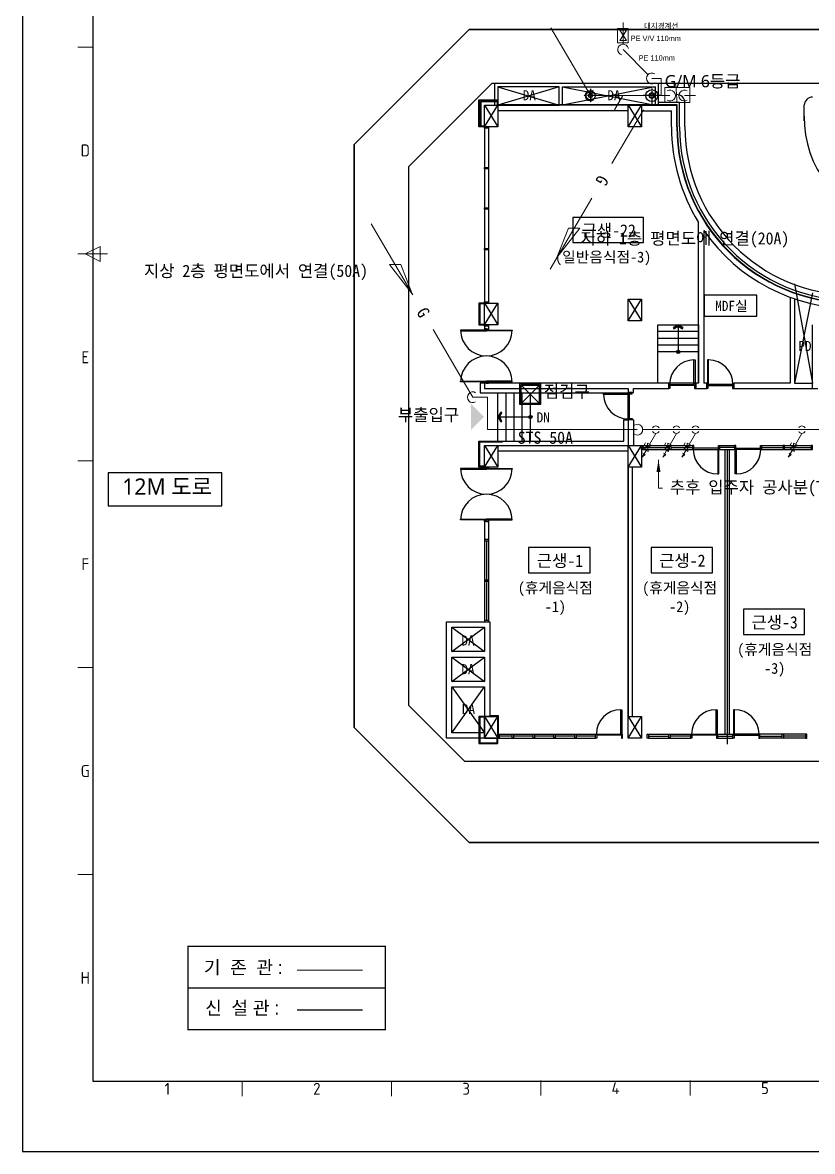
# Model space of a CAD drawing. Header units: millimetres. Extents: x 16332047 to 33387680, y -14835522 to -7015081.
# Drawn here: x 16587448 to 16613667, y -7685758 to -7648278 of the extents above; entities that cross this region are included whole.
import ezdxf
from ezdxf.enums import TextEntityAlignment as Align

# ---------------------------------------------------------------- set-up
doc = ezdxf.new("R2010")
doc.units = ezdxf.units.MM
doc.header["$LTSCALE"] = 300
doc.header["$MEASUREMENT"] = 0
doc.linetypes.add('CEN', pattern=[43.2, 40, -1.2, 0.8, -1.2])
for name, color, linetype in [('8', 8, 'CONTINUOUS'), ('A-HAT', 5, 'CONTINUOUS'), ('CEN', 1, 'CEN'), ('form', 4, 'CONTINUOUS'), ('LINE', 2, 'CONTINUOUS'), ('TITLE', 1, 'CONTINUOUS'), ('건물', 8, 'CONTINUOUS')]:
    doc.layers.add(name, color=color, linetype=linetype)
for name, color, linetype, lineweight in [('FRAME050', 3, 'CONTINUOUS', 13), ('기존관', 7, 'CONTINUOUS', 9), ('배관', 6, 'CONTINUOUS', 25)]:
    doc.layers.add(name, color=color, linetype=linetype, lineweight=lineweight)
doc.styles.add('GHD', font='')
doc.styles.add('ISOCP', font='isocp.shx', dxfattribs={"width": 1.1, "oblique": 30, "bigfont": 'whgtxt.shx'})
doc.styles.add('M', font='')
doc.styles.add('SM_맑은고딕', font='malgun.ttf')
doc.styles.add('돋움체', font='')
doc.styles.add('맑은고딕', font='malgun.ttf')
doc.styles.get('GHD').set_extended_font_data('Dotum')
doc.styles.get('M').set_extended_font_data('Dotum')
doc.styles.get('돋움체').set_extended_font_data('DotumChe')

# ---------------------------------------------------------------- blocks, each defined once
blk = doc.blocks.new('a-3')
at = {"layer": 'CEN'}
for p, q in [((-1.81, 0), (1.81, 0)), ((0, -1.81), (0, 1.81))]:
    blk.add_line(p, q, dxfattribs=at).dxf.unprotected_set("ltscale", 0)
at = {"layer": 'LINE', "linetype": 'Continuous', "ltscale": 100}
blk.add_circle((0, 0), 1.2, dxfattribs=at)

msp = doc.modelspace()

# ---------------------------------------------------------------- hatches: boundary and pattern name
at = {"layer": '건물'}
for points in [[(16609212, -7658313), (16609049, -7658406), (16609072, -7658446), (16609212, -7658366), (16609351, -7658446), (16609374, -7658406)], [(16603227, -7661373), (16603319, -7661536), (16603360, -7661513), (16603280, -7661373), (16603360, -7661234), (16603319, -7661211)]]:
    msp.add_hatch(color=256, dxfattribs=at).paths.add_polyline_path(points)
h = msp.add_hatch(color=256, dxfattribs=at)
edge = h.paths.add_edge_path()
edge.add_arc((16609212, -7659213), 54, 0, 360)
h = msp.add_hatch(color=256, dxfattribs=at)
edge = h.paths.add_edge_path()
edge.add_arc((16604307, -7661373), 54, 0, 360)

# ---------------------------------------------------------------- linework, layer by layer
at = {"layer": '8'}
msp.add_lwpolyline([(16587448, -7685758), (16671448, -7685758), (16671448, -7626358), (16587448, -7626358)], close=True, dxfattribs=at)
at = {"layer": 'A-HAT', "color": 1}
for p, q in [((16589776, -7628484), (16589776, -7683431)), ((16589776, -7683431), (16669121, -7683431))]:
    msp.add_line(p, q, dxfattribs=at)
at = {"layer": 'form', "color": 2}
msp.add_line((16592938, -7680332), (16599489, -7680332), dxfattribs=at)
at = {"layer": 'form'}
msp.add_line((16592938, -7680332), (16599489, -7680332), dxfattribs=at)
at = {"layer": 'form', "color": 2, "const_width": 47.5}
msp.add_lwpolyline([(16599489, -7678949), (16592938, -7678949), (16592938, -7681716), (16599489, -7681716), (16599489, -7678949)], dxfattribs=at)
at = {"layer": 'FRAME050'}
for p, q in [((16589280, -7649089), (16589776, -7649089)), ((16589528, -7655958), (16590024, -7655710)), ((16590024, -7655710), (16590024, -7656206)), ((16589280, -7655958), (16590272, -7655958)), ((16590024, -7656206), (16589528, -7655958)), ((16589280, -7662826), (16589776, -7662826)), ((16589280, -7669694), (16589776, -7669694)), ((16589280, -7676562), (16589776, -7676562)), ((16594735, -7683927), (16594735, -7683431)), ((16599694, -7683927), (16599694, -7683431)), ((16604653, -7683409), (16604653, -7683905)), ((16609612, -7683409), (16609612, -7683905))]:
    msp.add_line(p, q, dxfattribs=at)
at = {"layer": '건물'}
for p, q in [((16598459, -7652321), (16602277, -7648503)), ((16602277, -7648503), (16598459, -7652321)), ((16602277, -7648503), (16663041, -7648505)), ((16663041, -7648503), (16602277, -7648503)), ((16603023, -7650303), (16600259, -7653067)), ((16662295, -7650303), (16603023, -7650303)), ((16608555, -7650303), (16603119, -7650303)), ((16603119, -7650303), (16603119, -7651023)), ((16603227, -7650411), (16605261, -7651023)), ((16605261, -7650411), (16603227, -7651023)), ((16605261, -7650411), (16603227, -7650411)), ((16603227, -7650411), (16603227, -7651023)), ((16605261, -7651023), (16605261, -7650411)), ((16608447, -7650411), (16605369, -7651023)), ((16605369, -7650411), (16608447, -7651023)), ((16605369, -7650411), (16608447, -7650411)), ((16605369, -7651023), (16605369, -7650411)), ((16608447, -7650411), (16608447, -7651023)), ((16608555, -7651023), (16608555, -7650303)), ((16602597, -7651743), (16602597, -7650843)), ((16602597, -7650843), (16603227, -7650843)), ((16602624, -7651716), (16602624, -7650870)), ((16602624, -7650870), (16603200, -7650870)), ((16603200, -7650870), (16603200, -7651023)), ((16603227, -7650843), (16603227, -7651023)), ((16603200, -7650906), (16602660, -7650906)), ((16602660, -7650906), (16602660, -7651716)), ((16602777, -7651743), (16602777, -7651023)), ((16602777, -7651023), (16603227, -7651023)), ((16602777, -7651023), (16603227, -7651743)), ((16602777, -7651743), (16603227, -7651023)), ((16602777, -7651743), (16602777, -7651023)), ((16602777, -7651023), (16603227, -7651023)), ((16609180, -7651009), (16603227, -7651009)), ((16609174, -7651016), (16603227, -7651016)), ((16603227, -7651023), (16603227, -7651743)), ((16603227, -7651023), (16605261, -7651023)), ((16607547, -7651023), (16603227, -7651023)), ((16603227, -7651023), (16603227, -7651743)), ((16607547, -7651203), (16603227, -7651203)), ((16608447, -7651023), (16605369, -7651023)), ((16607547, -7651023), (16607997, -7651743)), ((16607547, -7651743), (16607997, -7651023)), ((16607547, -7651743), (16607547, -7651023)), ((16607547, -7651023), (16607997, -7651023)), ((16607997, -7651023), (16609167, -7651023)), ((16607997, -7651023), (16607997, -7651743)), ((16607997, -7651203), (16608987, -7651203)), ((16609257, -7650933), (16608555, -7650933)), ((16608987, -7651743), (16608987, -7651203)), ((16609167, -7651743), (16609167, -7651023)), ((16609174, -7651743), (16609174, -7651016)), ((16609180, -7651743), (16609180, -7651009)), ((16609257, -7651743), (16609257, -7650933)), ((16609437, -7651743), (16609437, -7650934)), ((16613397, -7651540), (16613397, -7651023)), ((16602777, -7651743), (16602597, -7651743)), ((16602777, -7651716), (16602624, -7651716)), ((16603227, -7651743), (16602777, -7651743)), ((16602777, -7651743), (16602912, -7651743)), ((16602777, -7651783), (16602777, -7651743)), ((16602777, -7651743), (16602777, -7657593)), ((16603227, -7651743), (16602777, -7651743)), ((16602912, -7651783), (16602777, -7651783)), ((16602912, -7651743), (16602912, -7651783)), ((16602912, -7651743), (16602912, -7657593)), ((16607997, -7651743), (16607547, -7651743)), ((16598459, -7671684), (16598459, -7652321)), ((16598459, -7652321), (16598459, -7671684)), ((16600259, -7653067), (16600259, -7670939)), ((16602777, -7653088), (16602912, -7653088)), ((16602777, -7653129), (16602777, -7653088)), ((16602912, -7653129), (16602777, -7653129)), ((16602912, -7653088), (16602912, -7653129)), ((16602777, -7654434), (16602912, -7654434)), ((16602777, -7654474), (16602777, -7654434)), ((16602912, -7654474), (16602777, -7654474)), ((16602912, -7654434), (16602912, -7654474)), ((16609887, -7660248), (16609887, -7654912)), ((16610067, -7655186), (16610067, -7660248)), ((16602777, -7655779), (16602912, -7655779)), ((16602777, -7655820), (16602777, -7655779)), ((16602912, -7655820), (16602777, -7655820)), ((16602912, -7655779), (16602912, -7655820)), ((16613068, -7656947), (16613667, -7660248)), ((16613667, -7657247), (16613068, -7660248)), ((16602777, -7657593), (16602597, -7657593)), ((16602597, -7657593), (16602597, -7658313)), ((16602777, -7657620), (16602624, -7657620)), ((16602624, -7657620), (16602624, -7658286)), ((16602777, -7657552), (16602912, -7657552)), ((16602777, -7657593), (16602777, -7657552)), ((16602777, -7658313), (16602777, -7657593)), ((16602912, -7657593), (16602777, -7657593)), ((16602777, -7657593), (16603227, -7658313)), ((16602777, -7658313), (16603227, -7657593)), ((16602777, -7658313), (16602777, -7657593)), ((16602777, -7657593), (16603227, -7657593)), ((16602912, -7657552), (16602912, -7657593)), ((16603227, -7657593), (16603227, -7658313)), ((16607547, -7657458), (16607997, -7658178)), ((16607547, -7658178), (16607997, -7657458)), ((16607547, -7658178), (16607547, -7657458)), ((16607547, -7657458), (16607997, -7657458)), ((16607997, -7657458), (16607997, -7658178)), ((16612933, -7657401), (16612933, -7660248)), ((16613068, -7657449), (16613068, -7660248)), ((16602597, -7658313), (16602777, -7658313)), ((16602624, -7658286), (16602777, -7658286)), ((16602777, -7658313), (16602912, -7658313)), ((16602777, -7658353), (16602777, -7658313)), ((16602777, -7658313), (16602777, -7658493)), ((16603227, -7658313), (16602777, -7658313)), ((16602912, -7658353), (16602777, -7658353)), ((16602912, -7658313), (16602912, -7658353)), ((16602912, -7658313), (16602912, -7658493)), ((16607997, -7658178), (16607547, -7658178)), ((16608537, -7660248), (16608537, -7658313)), ((16608537, -7658313), (16609887, -7658313)), ((16609212, -7658313), (16609049, -7658406)), ((16609072, -7658446), (16609212, -7658366)), ((16609212, -7658313), (16609212, -7659213)), ((16609374, -7658406), (16609212, -7658313)), ((16609212, -7658366), (16609351, -7658446)), ((16609887, -7658313), (16609887, -7660248)), ((16613667, -7660428), (16613667, -7658313)), ((16602844, -7658493), (16601989, -7658493)), ((16601989, -7658493), (16601989, -7658515)), ((16601989, -7658515), (16602844, -7658515)), ((16602836, -7658448), (16602777, -7658448)), ((16602777, -7658448), (16602777, -7658493)), ((16602777, -7658493), (16602912, -7658493)), ((16602836, -7658448), (16602838, -7658453)), ((16602838, -7658453), (16602851, -7658453)), ((16602844, -7658493), (16602844, -7658515)), ((16602844, -7658493), (16603699, -7658493)), ((16603699, -7658515), (16602844, -7658515)), ((16602852, -7658448), (16602851, -7658453)), ((16602852, -7658448), (16602912, -7658448)), ((16602912, -7658448), (16602912, -7658493)), ((16603699, -7658493), (16603699, -7658515)), ((16609887, -7658538), (16608537, -7658538)), ((16609887, -7658763), (16608537, -7658763)), ((16609049, -7658406), (16609072, -7658446)), ((16609351, -7658446), (16609374, -7658406)), ((16609887, -7658988), (16608537, -7658988)), ((16609887, -7659213), (16608537, -7659213)), ((16609736, -7660293), (16609736, -7659481)), ((16609736, -7659481), (16609770, -7659481)), ((16609770, -7659481), (16609770, -7660293)), ((16610218, -7659481), (16610184, -7659481)), ((16610184, -7659481), (16610184, -7660293)), ((16610218, -7660293), (16610218, -7659481)), ((16601989, -7660203), (16601989, -7660180)), ((16601989, -7660180), (16602844, -7660180)), ((16602844, -7660203), (16601989, -7660203)), ((16602777, -7660248), (16602633, -7660248)), ((16602633, -7660248), (16602633, -7660572)), ((16602777, -7660248), (16602777, -7660203)), ((16602777, -7660203), (16602912, -7660203)), ((16607682, -7660248), (16602777, -7660248)), ((16602777, -7660248), (16602777, -7660428)), ((16602836, -7660248), (16602777, -7660248)), ((16602836, -7660248), (16602838, -7660243)), ((16602838, -7660243), (16602851, -7660243)), ((16602839, -7660245), (16602850, -7660245)), ((16602839, -7660245), (16602850, -7660245)), ((16602844, -7660180), (16602844, -7660203)), ((16603699, -7660180), (16602844, -7660180)), ((16602844, -7660203), (16603699, -7660203)), ((16602852, -7660248), (16602851, -7660243)), ((16602852, -7660248), (16602912, -7660248)), ((16602912, -7660248), (16602912, -7660203)), ((16603699, -7660203), (16603699, -7660180)), ((16608897, -7660248), (16607682, -7660248)), ((16609887, -7660248), (16608537, -7660248)), ((16608897, -7660428), (16608897, -7660248)), ((16609887, -7660248), (16609797, -7660248)), ((16609797, -7660248), (16609797, -7660428)), ((16610157, -7660248), (16610067, -7660248)), ((16610157, -7660428), (16610157, -7660248)), ((16612933, -7660248), (16611057, -7660248)), ((16611057, -7660248), (16611057, -7660428)), ((16613068, -7660248), (16613667, -7660248)), ((16602633, -7660572), (16607547, -7660572)), ((16602777, -7660428), (16607547, -7660428)), ((16603227, -7662174), (16603227, -7660572)), ((16603497, -7662174), (16603497, -7660572)), ((16603767, -7662174), (16603767, -7660572)), ((16603956, -7660964), (16603956, -7660275)), ((16603956, -7660275), (16604644, -7660275)), ((16603996, -7660316), (16604604, -7660316)), ((16603996, -7660923), (16603996, -7660316)), ((16603996, -7660316), (16604604, -7660923)), ((16604604, -7660316), (16603996, -7660923)), ((16604037, -7662174), (16604037, -7660572)), ((16604307, -7662174), (16604307, -7660572)), ((16604604, -7660316), (16604604, -7660923)), ((16604604, -7660923), (16604604, -7660316)), ((16604644, -7660275), (16604644, -7660964)), ((16606735, -7660624), (16606735, -7660590)), ((16606735, -7660590), (16607547, -7660590)), ((16607547, -7660624), (16606735, -7660624)), ((16607547, -7660428), (16607547, -7660563)), ((16607547, -7660563), (16607727, -7660563)), ((16607565, -7660563), (16607547, -7660563)), ((16607547, -7660563), (16607547, -7660590)), ((16607547, -7661436), (16607547, -7660590)), ((16607547, -7660590), (16607547, -7660624)), ((16607547, -7660590), (16607587, -7660590)), ((16607682, -7660563), (16607565, -7660563)), ((16607587, -7660590), (16607587, -7660603)), ((16607587, -7660603), (16607587, -7661422)), ((16607587, -7660603), (16607641, -7660603)), ((16607641, -7660603), (16607641, -7660603)), ((16607641, -7660603), (16607682, -7660603)), ((16607682, -7660603), (16607682, -7660563)), ((16607727, -7660563), (16607727, -7660428)), ((16607727, -7660428), (16608897, -7660428)), ((16608897, -7660311), (16608897, -7660293)), ((16608897, -7660293), (16608924, -7660293)), ((16608897, -7660428), (16608897, -7660311)), ((16608937, -7660428), (16608897, -7660428)), ((16608924, -7660293), (16609770, -7660293)), ((16608924, -7660293), (16608924, -7660293)), ((16608924, -7660293), (16608924, -7660333)), ((16608924, -7660333), (16608937, -7660333)), ((16609756, -7660333), (16608937, -7660333)), ((16608937, -7660333), (16608937, -7660387)), ((16608937, -7660387), (16608937, -7660387)), ((16608937, -7660387), (16608937, -7660428)), ((16609770, -7660293), (16609736, -7660293)), ((16609770, -7660333), (16609756, -7660333)), ((16609756, -7660333), (16609756, -7660387)), ((16609756, -7660387), (16609756, -7660387)), ((16609756, -7660387), (16609756, -7660428)), ((16609756, -7660428), (16609797, -7660428)), ((16609797, -7660293), (16609770, -7660293)), ((16609770, -7660293), (16609770, -7660333)), ((16609797, -7660311), (16609797, -7660293)), ((16609797, -7660428), (16609797, -7660311)), ((16609797, -7660428), (16610157, -7660428)), ((16610157, -7660311), (16610157, -7660293)), ((16610157, -7660293), (16610184, -7660293)), ((16610157, -7660428), (16610157, -7660311)), ((16610197, -7660428), (16610157, -7660428)), ((16611030, -7660293), (16610184, -7660293)), ((16610184, -7660293), (16610218, -7660293)), ((16610184, -7660293), (16610184, -7660333)), ((16610184, -7660333), (16610197, -7660333)), ((16610197, -7660333), (16611016, -7660333)), ((16610197, -7660333), (16610197, -7660387)), ((16610197, -7660387), (16610197, -7660387)), ((16610197, -7660387), (16610197, -7660428)), ((16611030, -7660333), (16611016, -7660333)), ((16611016, -7660333), (16611016, -7660387)), ((16611016, -7660387), (16611016, -7660387)), ((16611016, -7660387), (16611016, -7660428)), ((16611016, -7660428), (16612677, -7660428)), ((16611016, -7660428), (16611057, -7660428)), ((16611030, -7660293), (16611030, -7660293)), ((16611057, -7660293), (16611030, -7660293)), ((16611030, -7660293), (16611030, -7660333)), ((16611057, -7660311), (16611057, -7660293)), ((16611057, -7660428), (16611057, -7660311)), ((16611057, -7660428), (16613667, -7660428)), ((16613667, -7660428), (16613847, -7660428)), ((16604644, -7660964), (16603956, -7660964)), ((16604604, -7660923), (16603996, -7660923)), ((16603226, -7661373), (16604307, -7661373)), ((16603319, -7661211), (16603227, -7661373)), ((16603227, -7661373), (16603319, -7661536)), ((16603280, -7661373), (16603360, -7661234)), ((16603360, -7661513), (16603280, -7661373)), ((16603360, -7661234), (16603319, -7661211)), ((16603319, -7661536), (16603360, -7661513)), ((16607403, -7662174), (16607403, -7661463)), ((16607403, -7661463), (16607547, -7661463)), ((16607547, -7661436), (16607547, -7661436)), ((16607547, -7661463), (16607547, -7661436)), ((16607547, -7661436), (16607587, -7661436)), ((16607727, -7661463), (16607547, -7661463)), ((16607547, -7661463), (16607547, -7662318)), ((16607565, -7661463), (16607547, -7661463)), ((16607682, -7661463), (16607565, -7661463)), ((16607587, -7661436), (16607587, -7661422)), ((16607587, -7661422), (16607641, -7661422)), ((16607641, -7661422), (16607641, -7661422)), ((16607641, -7661422), (16607682, -7661422)), ((16607682, -7661422), (16607682, -7661463)), ((16607727, -7661463), (16607727, -7662318)), ((16602597, -7663038), (16602597, -7662174)), ((16602597, -7662174), (16607403, -7662174)), ((16602624, -7663011), (16602624, -7662201)), ((16602624, -7662201), (16603380, -7662201)), ((16602777, -7663038), (16602777, -7662318)), ((16602777, -7662318), (16603227, -7662318)), ((16602777, -7662318), (16603227, -7663038)), ((16602777, -7663038), (16603227, -7662318)), ((16602777, -7663038), (16602777, -7662318)), ((16602777, -7662318), (16603227, -7662318)), ((16603227, -7662318), (16607547, -7662318)), ((16603227, -7662318), (16603227, -7663038)), ((16603227, -7662318), (16603227, -7663038)), ((16603227, -7662498), (16607547, -7662498)), ((16603380, -7662201), (16603380, -7662201)), ((16607547, -7662318), (16607997, -7663038)), ((16607547, -7663038), (16607997, -7662318)), ((16607547, -7663038), (16607547, -7662318)), ((16607547, -7662318), (16607997, -7662318)), ((16607997, -7662318), (16608042, -7662318)), ((16607997, -7662453), (16607997, -7662318)), ((16607997, -7662318), (16607997, -7663038)), ((16608042, -7662453), (16607997, -7662453)), ((16608042, -7662318), (16608042, -7662453)), ((16608042, -7662318), (16609684, -7662318)), ((16608042, -7662385), (16608924, -7662385)), ((16608042, -7662453), (16609684, -7662453)), ((16608924, -7662318), (16608969, -7662318)), ((16608924, -7662453), (16608924, -7662318)), ((16608969, -7662453), (16608924, -7662453)), ((16608969, -7662318), (16608969, -7662453)), ((16608969, -7662385), (16609684, -7662385)), ((16609725, -7662318), (16609684, -7662318)), ((16609684, -7662318), (16609684, -7662435)), ((16609684, -7662435), (16609684, -7662453)), ((16609684, -7662453), (16609711, -7662453)), ((16609711, -7662453), (16609711, -7662412)), ((16609711, -7662412), (16609725, -7662412)), ((16609711, -7662453), (16610557, -7662453)), ((16609711, -7662453), (16609711, -7662453)), ((16609725, -7662358), (16609725, -7662318)), ((16609725, -7662412), (16609725, -7662358)), ((16609725, -7662358), (16609725, -7662358)), ((16610544, -7662412), (16609725, -7662412)), ((16610557, -7662453), (16610523, -7662453)), ((16610523, -7662453), (16610523, -7663265)), ((16610544, -7662358), (16610544, -7662318)), ((16610544, -7662318), (16610584, -7662318)), ((16610544, -7662412), (16610544, -7662358)), ((16610544, -7662358), (16610544, -7662358)), ((16610557, -7662412), (16610544, -7662412)), ((16610557, -7662453), (16610557, -7662412)), ((16610557, -7663265), (16610557, -7662453)), ((16610584, -7662453), (16610557, -7662453)), ((16610584, -7662318), (16611079, -7662318)), ((16610584, -7662318), (16610584, -7662435)), ((16611079, -7662385), (16610584, -7662385)), ((16610584, -7662435), (16610584, -7662453)), ((16610584, -7662453), (16611079, -7662453)), ((16610764, -7662453), (16610764, -7671903)), ((16610832, -7662453), (16610832, -7672240)), ((16610899, -7662453), (16610899, -7671903)), ((16611120, -7662318), (16611079, -7662318)), ((16611079, -7662318), (16611079, -7662435)), ((16611079, -7662435), (16611079, -7662453)), ((16611079, -7662453), (16611106, -7662453)), ((16611106, -7662453), (16611106, -7662412)), ((16611106, -7662412), (16611120, -7662412)), ((16611952, -7662453), (16611106, -7662453)), ((16611106, -7662453), (16611141, -7662453)), ((16611106, -7663265), (16611106, -7662453)), ((16611120, -7662358), (16611120, -7662318)), ((16611120, -7662412), (16611120, -7662358)), ((16611120, -7662358), (16611120, -7662358)), ((16611120, -7662412), (16611939, -7662412)), ((16611141, -7662453), (16611141, -7663265)), ((16611939, -7662358), (16611939, -7662318)), ((16611939, -7662318), (16611979, -7662318)), ((16611939, -7662412), (16611939, -7662358)), ((16611939, -7662358), (16611939, -7662358)), ((16611952, -7662412), (16611939, -7662412)), ((16611952, -7662453), (16611952, -7662412)), ((16611952, -7662453), (16611952, -7662453)), ((16611979, -7662453), (16611952, -7662453)), ((16611979, -7662318), (16613626, -7662318)), ((16611979, -7662318), (16611979, -7662435)), ((16611979, -7662385), (16612695, -7662385)), ((16611979, -7662435), (16611979, -7662453)), ((16611979, -7662453), (16613626, -7662453)), ((16612740, -7662318), (16612695, -7662318)), ((16612695, -7662318), (16612695, -7662453)), ((16612695, -7662453), (16612740, -7662453)), ((16612740, -7662453), (16612740, -7662318)), ((16612740, -7662385), (16613622, -7662385)), ((16613667, -7662318), (16613622, -7662318)), ((16613622, -7662318), (16613622, -7662453)), ((16613622, -7662453), (16613667, -7662453)), ((16613667, -7662453), (16613667, -7662318)), ((16602844, -7663083), (16601989, -7663083)), ((16601989, -7663083), (16601989, -7663105)), ((16601989, -7663105), (16602844, -7663105)), ((16602777, -7663038), (16602597, -7663038)), ((16602777, -7663011), (16602624, -7663011)), ((16603227, -7663038), (16602777, -7663038)), ((16602836, -7663038), (16602777, -7663038)), ((16602777, -7663038), (16602777, -7663083)), ((16602777, -7663038), (16602777, -7663083)), ((16603227, -7663038), (16602777, -7663038)), ((16602777, -7663083), (16602912, -7663083)), ((16602836, -7663038), (16602838, -7663043)), ((16602838, -7663043), (16602851, -7663043)), ((16602844, -7663083), (16602844, -7663105)), ((16602844, -7663083), (16603699, -7663083)), ((16603699, -7663105), (16602844, -7663105)), ((16602852, -7663038), (16602851, -7663043)), ((16602852, -7663038), (16602912, -7663038)), ((16602912, -7663038), (16602912, -7663083)), ((16602912, -7663038), (16602912, -7663083)), ((16603699, -7663083), (16603699, -7663105)), ((16607547, -7671318), (16607547, -7663038)), ((16607547, -7663038), (16607547, -7671318)), ((16607997, -7663038), (16607547, -7663038)), ((16607682, -7663038), (16607682, -7671318)), ((16610523, -7663265), (16610557, -7663265)), ((16611141, -7663265), (16611106, -7663265)), ((16601989, -7664793), (16601989, -7664770)), ((16601989, -7664770), (16602844, -7664770)), ((16602777, -7664770), (16602777, -7668173)), ((16602844, -7664770), (16602844, -7664793)), ((16603699, -7664770), (16602844, -7664770)), ((16602912, -7664770), (16602912, -7668172)), ((16603699, -7664793), (16603699, -7664770)), ((16602844, -7664793), (16601989, -7664793)), ((16602777, -7664838), (16602777, -7664793)), ((16602777, -7664793), (16602912, -7664793)), ((16602836, -7664838), (16602777, -7664838)), ((16602836, -7664838), (16602838, -7664833)), ((16602838, -7664833), (16602851, -7664833)), ((16602839, -7664835), (16602850, -7664835)), ((16602839, -7664835), (16602850, -7664835)), ((16602844, -7664793), (16603699, -7664793)), ((16602852, -7664838), (16602851, -7664833)), ((16602852, -7664838), (16602912, -7664838)), ((16602912, -7664838), (16602912, -7664793)), ((16602912, -7665441), (16602777, -7665441)), ((16602777, -7665441), (16602777, -7665481)), ((16602777, -7665481), (16602912, -7665481)), ((16602844, -7665481), (16602844, -7666786)), ((16602912, -7665481), (16602912, -7665441)), ((16602912, -7666786), (16602777, -7666786)), ((16602777, -7666786), (16602777, -7666827)), ((16602777, -7666827), (16602912, -7666827)), ((16602844, -7666827), (16602844, -7668132)), ((16602912, -7666827), (16602912, -7666786)), ((16602912, -7668132), (16602777, -7668132)), ((16602777, -7668132), (16602777, -7668172)), ((16602912, -7668172), (16602912, -7668132)), ((16601517, -7670693), (16601517, -7668173)), ((16601517, -7668173), (16602957, -7668173)), ((16601697, -7669163), (16602777, -7668353)), ((16601697, -7668353), (16602777, -7669163)), ((16601697, -7668353), (16602777, -7668353)), ((16601697, -7669163), (16601697, -7668353)), ((16602777, -7668172), (16602912, -7668172)), ((16602777, -7668353), (16602777, -7669163)), ((16602957, -7668173), (16602957, -7671318)), ((16602777, -7669163), (16601697, -7669163)), ((16601697, -7670153), (16602777, -7669343)), ((16601697, -7669343), (16602777, -7670153)), ((16601697, -7669343), (16602777, -7669343)), ((16601697, -7670153), (16601697, -7669343)), ((16602777, -7669343), (16602777, -7670153)), ((16602777, -7670153), (16601697, -7670153)), ((16601697, -7671858), (16602777, -7670333)), ((16601697, -7670333), (16602777, -7671858)), ((16601697, -7670333), (16602777, -7670333)), ((16601697, -7671858), (16601697, -7670333)), ((16602777, -7670333), (16602777, -7671858)), ((16601517, -7672038), (16601517, -7670693)), ((16600259, -7670939), (16602123, -7672803)), ((16607306, -7671903), (16607306, -7671091)), ((16607306, -7671091), (16607340, -7671091)), ((16607340, -7671091), (16607340, -7671903)), ((16610467, -7671903), (16610467, -7671091)), ((16610467, -7671091), (16610501, -7671091)), ((16610501, -7671091), (16610501, -7671903)), ((16611084, -7671091), (16611050, -7671091)), ((16611050, -7671091), (16611050, -7671903)), ((16611084, -7671903), (16611084, -7671091)), ((16602777, -7671318), (16602597, -7671318)), ((16602597, -7671318), (16602597, -7672218)), ((16602777, -7671345), (16602624, -7671345)), ((16602624, -7671345), (16602624, -7672191)), ((16603227, -7671318), (16602777, -7671318)), ((16602777, -7671318), (16602777, -7672038)), ((16602777, -7671318), (16603227, -7672038)), ((16602777, -7672038), (16603227, -7671318)), ((16602777, -7672038), (16602777, -7671318)), ((16602777, -7671318), (16603227, -7671318)), ((16603245, -7671300), (16602957, -7671300)), ((16603227, -7671318), (16602957, -7671318)), ((16603227, -7671903), (16603227, -7671318)), ((16603227, -7672038), (16603227, -7671318)), ((16603227, -7671318), (16603227, -7672038)), ((16603245, -7671903), (16603245, -7671300)), ((16607547, -7671318), (16607997, -7672038)), ((16607547, -7672038), (16607997, -7671318)), ((16607547, -7672038), (16607547, -7671318)), ((16607547, -7671318), (16607997, -7671318)), ((16607997, -7671318), (16607997, -7672038)), ((16602277, -7675503), (16598459, -7671684)), ((16598459, -7671684), (16602277, -7675503)), ((16602777, -7671858), (16601697, -7671858)), ((16602777, -7672038), (16601517, -7672038)), ((16602597, -7672218), (16603227, -7672218)), ((16602624, -7672191), (16603200, -7672191)), ((16602777, -7672038), (16603227, -7672038)), ((16603227, -7672038), (16602777, -7672038)), ((16603200, -7672191), (16603200, -7672038)), ((16603227, -7671903), (16603272, -7671903)), ((16603227, -7672038), (16603227, -7671903)), ((16603227, -7671903), (16606467, -7671903)), ((16603227, -7672218), (16603227, -7672038)), ((16603272, -7672038), (16603227, -7672038)), ((16603227, -7672038), (16606467, -7672038)), ((16603272, -7671903), (16603272, -7672038)), ((16603704, -7671970), (16603272, -7671970)), ((16603704, -7671903), (16603749, -7671903)), ((16603704, -7672038), (16603704, -7671903)), ((16603749, -7672038), (16603704, -7672038)), ((16603749, -7671903), (16603749, -7672038)), ((16604395, -7671970), (16603749, -7671970)), ((16604395, -7671903), (16604440, -7671903)), ((16604395, -7672038), (16604395, -7671903)), ((16604440, -7672038), (16604395, -7672038)), ((16604440, -7671903), (16604440, -7672038)), ((16605085, -7671970), (16604440, -7671970)), ((16605085, -7671903), (16605130, -7671903)), ((16605085, -7672038), (16605085, -7671903)), ((16605130, -7672038), (16605085, -7672038)), ((16605130, -7671903), (16605130, -7672038)), ((16605776, -7671970), (16605130, -7671970)), ((16605776, -7671903), (16605821, -7671903)), ((16605776, -7672038), (16605776, -7671903)), ((16605821, -7672038), (16605776, -7672038)), ((16605821, -7671903), (16605821, -7672038)), ((16606467, -7671970), (16605821, -7671970)), ((16606467, -7671921), (16606467, -7671903)), ((16606467, -7671903), (16606494, -7671903)), ((16606467, -7672038), (16606467, -7671921)), ((16606507, -7672038), (16606467, -7672038)), ((16606494, -7671903), (16607340, -7671903)), ((16606494, -7671903), (16606494, -7671903)), ((16606494, -7671903), (16606494, -7671943)), ((16606494, -7671943), (16606507, -7671943)), ((16607326, -7671943), (16606507, -7671943)), ((16606507, -7671943), (16606507, -7671997)), ((16606507, -7671997), (16606507, -7671997)), ((16606507, -7671997), (16606507, -7672038)), ((16607340, -7671903), (16607306, -7671903)), ((16607340, -7671943), (16607326, -7671943)), ((16607326, -7671943), (16607326, -7671997)), ((16607326, -7671997), (16607326, -7671997)), ((16607326, -7671997), (16607326, -7672038)), ((16607326, -7672038), (16607367, -7672038)), ((16607367, -7671903), (16607340, -7671903)), ((16607340, -7671903), (16607340, -7671943)), ((16607367, -7671921), (16607367, -7671903)), ((16607367, -7672038), (16607367, -7671921)), ((16607997, -7672038), (16607547, -7672038)), ((16608177, -7671903), (16608222, -7671903)), ((16608177, -7672038), (16608177, -7671903)), ((16608177, -7671903), (16609628, -7671903)), ((16608222, -7672038), (16608177, -7672038)), ((16608222, -7671903), (16608222, -7672038)), ((16608222, -7671970), (16608903, -7671970)), ((16608222, -7672038), (16609628, -7672038)), ((16608903, -7671903), (16608948, -7671903)), ((16608903, -7672038), (16608903, -7671903)), ((16608948, -7672038), (16608903, -7672038)), ((16608948, -7671903), (16608948, -7672038)), ((16609628, -7671970), (16608948, -7671970)), ((16609628, -7671921), (16609628, -7671903)), ((16609628, -7671903), (16609655, -7671903)), ((16609628, -7672038), (16609628, -7671921)), ((16609669, -7672038), (16609628, -7672038)), ((16609655, -7671903), (16610501, -7671903)), ((16609655, -7671903), (16609655, -7671903)), ((16609655, -7671903), (16609711, -7671903)), ((16609655, -7671903), (16609655, -7671943)), ((16609655, -7671943), (16609669, -7671943)), ((16610488, -7671943), (16609669, -7671943)), ((16609669, -7671943), (16609669, -7671997)), ((16609669, -7671997), (16609669, -7671997)), ((16609669, -7671997), (16609669, -7672038)), ((16610501, -7671903), (16610467, -7671903)), ((16610501, -7671943), (16610488, -7671943)), ((16610488, -7671943), (16610488, -7671997)), ((16610488, -7671997), (16610488, -7671997)), ((16610488, -7671997), (16610488, -7672038)), ((16610488, -7672038), (16610528, -7672038)), ((16610528, -7671903), (16610501, -7671903)), ((16610501, -7671903), (16610501, -7671943)), ((16610528, -7671903), (16611023, -7671903)), ((16610528, -7671921), (16610528, -7671903)), ((16610528, -7672038), (16610528, -7671921)), ((16610528, -7671970), (16611023, -7671970)), ((16610528, -7672038), (16611023, -7672038)), ((16611023, -7671921), (16611023, -7671903)), ((16611023, -7671903), (16611050, -7671903)), ((16611023, -7672038), (16611023, -7671921)), ((16611064, -7672038), (16611023, -7672038)), ((16611896, -7671903), (16611050, -7671903)), ((16611050, -7671903), (16611106, -7671903)), ((16611050, -7671903), (16611084, -7671903)), ((16611050, -7671903), (16611050, -7671943)), ((16611050, -7671943), (16611064, -7671943)), ((16611064, -7671943), (16611883, -7671943)), ((16611064, -7671943), (16611064, -7671997)), ((16611064, -7671997), (16611064, -7671997)), ((16611064, -7671997), (16611064, -7672038)), ((16611896, -7671943), (16611883, -7671943)), ((16611883, -7671943), (16611883, -7671997)), ((16611883, -7671997), (16611883, -7671997)), ((16611883, -7671997), (16611883, -7672038)), ((16611883, -7672038), (16611923, -7672038)), ((16611896, -7671903), (16611896, -7671903)), ((16611923, -7671903), (16611896, -7671903)), ((16611896, -7671903), (16611896, -7671943)), ((16613473, -7671903), (16611923, -7671903)), ((16611923, -7671921), (16611923, -7671903)), ((16611923, -7672038), (16611923, -7671921)), ((16611923, -7671970), (16612660, -7671970)), ((16613442, -7672038), (16611923, -7672038)), ((16612660, -7672038), (16612660, -7671903)), ((16612660, -7671903), (16612705, -7671903)), ((16612705, -7672038), (16612660, -7672038)), ((16612705, -7671903), (16612705, -7672038)), ((16613442, -7671970), (16612705, -7671970)), ((16613487, -7671903), (16613442, -7671903)), ((16613442, -7671903), (16613442, -7672038)), ((16613442, -7672038), (16613487, -7672038)), ((16613487, -7672038), (16613487, -7671903)), ((16602123, -7672803), (16663195, -7672803)), ((16663041, -7675503), (16602277, -7675503)), ((16602277, -7675503), (16663041, -7675503))]:
    msp.add_line(p, q, dxfattribs=at)
for points in [[(16605713, -7655585), (16608060, -7655585), (16608060, -7654745), (16605713, -7654745)], [(16610078, -7658023), (16611821, -7658023), (16611821, -7657323), (16610078, -7657323)], [(16604247, -7666552), (16606287, -7666552), (16606287, -7665712), (16604247, -7665712)], [(16608312, -7666546), (16610348, -7666546), (16610348, -7665707), (16608312, -7665707)], [(16611375, -7668596), (16613407, -7668596), (16613407, -7667757), (16611375, -7667757)]]:
    msp.add_lwpolyline(points, close=True, dxfattribs=at)
at = {"layer": '건물', "elevation": 0}
msp.add_lwpolyline([(16590287, -7664318), (16594063, -7664318), (16594063, -7663226), (16590287, -7663226)], close=True, dxfattribs=at)
at = {"layer": '건물'}
for centre in [(16609212, -7659213), (16604307, -7661373)]:
    msp.add_circle(centre, 54, dxfattribs=at)
for centre, radius, start, end in [((16609158, -7650948), 279, 2.8566, 89.9173), ((16613667, -7651023), 270, 90, 180), ((16616881, -7651461), 3485, 178.7108, 258.7367), ((16615017, -7651743), 6030, 180, 211.7037), ((16615017, -7651743), 5850, 180, 270), ((16615017, -7651743), 5843, 180, 270), ((16615017, -7651743), 5836, 180, 270), ((16615017, -7651743), 5760, 180, 270), ((16615017, -7651743), 5580, 180, 270), ((16615017, -7651743), 6030, 214.8224, 270), ((16602844, -7658493), 855, 180, 270), ((16602844, -7658493), 855, 270, 0), ((16602844, -7660203), 855, 90, 180), ((16602844, -7660203), 855, 0, 90), ((16609736, -7660293), 812, 90, 180), ((16610218, -7660293), 812, 0, 90), ((16607547, -7660624), 812, 180, 270), ((16610523, -7662453), 812, 180, 270), ((16611141, -7662453), 812, 270, 0), ((16602844, -7663083), 855, 180, 270), ((16602844, -7663083), 855, 270, 0), ((16602844, -7664793), 855, 90, 180), ((16602844, -7664793), 855, 0, 90), ((16607306, -7671903), 812, 90, 180), ((16610467, -7671903), 812, 90, 180), ((16611084, -7671903), 812, 0, 90)]:
    msp.add_arc(centre, radius, start, end, dxfattribs=at)
msp.add_solid([(16602332, -7661804), (16602332, -7660939), (16602764, -7661372)], dxfattribs=at)
at = {"layer": '기존관'}
for p, q in [((16607382, -7648469), (16607382, -7648276)), ((16606026, -7650228, 0), (16604983, -7648447, 0)), ((16607269, -7648872), (16607494, -7648535)), ((16607494, -7648535), (16607269, -7648535)), ((16607269, -7648535), (16607494, -7648872)), ((16607382, -7648996), (16607382, -7648469)), ((16607494, -7648872), (16607269, -7648872)), ((16608209, -7650003), (16607382, -7649176)), ((16608337, -7650130), (16608646, -7650130)), ((16608644, -7650703), (16608644, -7650130)), ((16606026, -7650228, 0), (16606304, -7650703)), ((16606304, -7650703), (16608644, -7650703)), ((16607094, -7651177, 0), (16607372, -7650703)), ((16608162, -7650703), (16608939, -7650703)), ((16609418, -7650703), (16609782, -7650703)), ((16608057, -7651177, 0), (16607014, -7652959, 0)), ((16606343, -7654105, 0), (16604962, -7656463, 0)), ((16600402, -7657318, 0), (16599021, -7654959, 0)), ((16605186, -7656081, 0), (16605943, -7655109, 0)), ((16605567, -7655109, 0), (16605186, -7656081, 0)), ((16605567, -7655109, 0), (16605943, -7655109, 0)), ((16600002, -7656313, 0), (16599626, -7656313, 0)), ((16600383, -7657285, 0), (16599626, -7656313, 0)), ((16600002, -7656313, 0), (16600383, -7657285, 0)), ((16602116, -7660245, 0), (16601073, -7658464, 0)), ((16602116, -7660245, 0), (16602394, -7660720)), ((16602394, -7660720), (16602882, -7660720)), ((16602882, -7660720), (16602882, -7661794)), ((16602882, -7661794), (16607852, -7661794)), ((16608032, -7661794), (16608357, -7661794)), ((16608470, -7661918), (16608260, -7662282)), ((16608281, -7661794), (16613131, -7661794)), ((16609150, -7661918), (16608940, -7662282)), ((16609786, -7661918), (16609576, -7662282)), ((16613320, -7661918), (16613110, -7662282)), ((16613131, -7661794), (16614782, -7661794)), ((16608016, -7662703), (16608143, -7662483)), ((16608072, -7662442), (16608331, -7662323)), ((16608072, -7662442), (16608215, -7662524)), ((16608077, -7662310), (16608123, -7662229)), ((16608202, -7662382), (16608077, -7662310)), ((16608215, -7662524), (16608188, -7662240)), ((16608188, -7662240), (16608331, -7662323)), ((16608697, -7662703), (16608824, -7662483)), ((16608752, -7662442), (16609011, -7662323)), ((16608752, -7662442), (16608895, -7662524)), ((16608757, -7662310), (16608804, -7662229)), ((16608882, -7662382), (16608757, -7662310)), ((16608895, -7662524), (16608869, -7662240)), ((16608869, -7662240), (16609011, -7662323)), ((16609333, -7662703), (16609460, -7662483)), ((16609389, -7662442), (16609648, -7662323)), ((16609389, -7662442), (16609531, -7662524)), ((16609393, -7662310), (16609440, -7662229)), ((16609518, -7662382), (16609393, -7662310)), ((16609531, -7662524), (16609505, -7662240)), ((16609505, -7662240), (16609648, -7662323)), ((16612866, -7662703), (16612993, -7662483)), ((16612922, -7662442), (16613181, -7662323)), ((16612922, -7662442), (16613065, -7662524)), ((16612926, -7662310), (16612973, -7662229)), ((16613051, -7662382), (16612926, -7662310)), ((16613065, -7662524), (16613038, -7662240)), ((16613038, -7662240), (16613181, -7662323)), ((16608016, -7662703), (16608115, -7662618)), ((16608115, -7662618), (16608042, -7662575)), ((16608558, -7662798), (16608558, -7663742)), ((16608697, -7662703), (16608796, -7662618)), ((16608796, -7662618), (16608722, -7662575)), ((16609333, -7662703), (16609432, -7662618)), ((16609432, -7662618), (16609358, -7662575)), ((16612866, -7662703), (16612965, -7662618)), ((16612965, -7662618), (16612892, -7662575)), ((16608558, -7663742), (16608693, -7663742)), ((16596565, -7679736), (16598737, -7679736))]:
    msp.add_line(p, q, dxfattribs=at)
for points in [[(16607197, -7648469), (16607555, -7648469), (16607555, -7648951), (16607197, -7648951)], [(16609602, -7650929), (16608772, -7650929), (16608772, -7650435), (16609602, -7650435)]]:
    msp.add_lwpolyline(points, close=True, dxfattribs=at)
for centre, radius in [((16606304, -7650703), 72.9), ((16606304, -7650703), 50.6), ((16606304, -7650703), 50.6), ((16608335, -7650703), 94.8), ((16608335, -7650703), 65.8)]:
    msp.add_circle(centre, radius, dxfattribs=at)
for centre, radius, start, end in [((16607382, -7649176), 180, 13.7329, 256.2671), ((16608337, -7650130), 180, 58.7329, 301.2671), ((16606304, -7650703), 180, 58.7329, 301.2671), ((16608939, -7650703), 180, 238.7329, 121.2671), ((16604937, -7650934), 4230, 0, 8.5847), ((16609418, -7650703), 180, 58.7329, 301.2671), ((16602394, -7660720), 180, 58.7329, 301.2671), ((16607852, -7661794), 180, 238.7329, 121.2671), ((16608470, -7661795), 123, 28.3041, 151.6959), ((16609150, -7661795), 123, 28.3041, 151.6959), ((16609786, -7661795), 123, 28.3041, 151.6959), ((16613320, -7661795), 123, 28.3041, 151.6959), ((16608470, -7661795), 123, 208.4369, 331.5631), ((16609150, -7661795), 123, 208.4369, 331.5631), ((16609786, -7661795), 123, 208.4369, 331.5631), ((16613320, -7661795), 123, 208.4369, 331.5631)]:
    msp.add_arc(centre, radius, start, end, dxfattribs=at)
msp.add_solid([(16608490, -7663203), (16608558, -7662798), (16608625, -7663203)], dxfattribs=at)
at = {"layer": '배관'}
msp.add_line((16596565, -7681060), (16598737, -7681060), dxfattribs=at)

# ---------------------------------------------------------------- block references
at = {"layer": '기존관', "rotation": 180}
for p, xscale, yscale, zscale in [((16606304, -7650703), 126.5625, 126.5625, 126.5625), ((16608335, -7650703), 164.53125, 164.53125, 164.53125)]:
    msp.add_blockref('a-3', p, dxfattribs=dict(at, xscale=xscale, yscale=yscale, zscale=zscale))

# ---------------------------------------------------------------- texts
at = {"layer": 'FRAME050', "style": 'ISOCP'}
for s, p in [('D', (16589528, -7652523)), ('E', (16589528, -7659392)), ('F', (16589528, -7666260)), ('G', (16589528, -7673128)), ('H', (16589528, -7679997)), ('1', (16592255, -7683679)), ('2', (16597215, -7683679)), ('3', (16602174, -7683679)), ('4', (16607133, -7683657)), ('5', (16612092, -7683657))]:
    msp.add_text(s, height=397, dxfattribs=at).set_placement(p, align=Align.MIDDLE)
at = {"layer": 'TITLE', "style": 'M'}
for s, p in [('기  존  관 :', (16594774, -7679870)), ('신  설 관 :', (16594737, -7681214))]:
    msp.add_text(s, height=439.9, dxfattribs=at).set_placement(p, align=Align.CENTER)
at = {"layer": '건물', "style": '돋움체'}
for s, height, p in [('DA', 337.5, (16604270, -7650860)), ('근생-22', 405, (16606905, -7655382)), ('(일반음식점-3)', 360, (16606720, -7656242)), ('MDF실', 337.5, (16610982, -7657854)), ('PD', 337.5, (16613419, -7659186)), ('부출입구', 405, (16600925, -7661503)), ('근생-1', 405, (16605284, -7666349)), ('근생-2', 405, (16609349, -7666344)), ('(휴게음식점', 360, (16605135, -7667224)), ('(휴게음식점', 360, (16609261, -7667224)), ('-1)', 360, (16605135, -7667853)), ('-2)', 360, (16609261, -7667853)), ('근생-3', 405, (16612412, -7668394)), ('DA', 337.5, (16602233, -7668962)), ('(휴게음식점', 360, (16612416, -7669271)), ('DA', 337.5, (16602233, -7669917)), ('-3)', 360, (16612416, -7669900)), ('DA', 337.5, (16602251, -7671238))]:
    msp.add_text(s, height=height, dxfattribs=at).set_placement(p, align=Align.CENTER)
msp.add_text('점검구', height=405, rotation=0, dxfattribs=at).set_placement((16604753, -7660728, 0))
msp.add_text('DN', height=337.5, dxfattribs=at).set_placement((16604732, -7661386), align=Align.MIDDLE)
at = {"layer": '건물', "extrusion": (-2.15396e-07, -1.45748e-06, 1), "style": '맑은고딕'}
msp.add_text('12M 도로', height=540, dxfattribs=at).set_placement((16590757, -7663685, 8), align=Align.MIDDLE_LEFT)
at = {"layer": '기존관', "style": 'GHD'}
for s, height, p in [('대지경계선', 176.4, (16608075, -7648479)), ('PE V/V 110mm', 176.42, (16607636, -7648891)), ('PE 110mm', 176.4, (16607898, -7649540))]:
    msp.add_text(s, height=height, dxfattribs=at).set_placement(p)
at = {"layer": '기존관'}
for s, style, p in [('G/M 6등급', 'SM_맑은고딕', (16608765, -7650225, 0)), ('지하 1층 평면도에 연결(20A)', '돋움체', (16605969, -7655443, 0)), ('지상 2층 평면도에서 연결(50A)', '돋움체', (16591475, -7656521, 0))]:
    msp.add_text(s, height=405, dxfattribs=dict(at, style=style)).set_placement(p, align=Align.MIDDLE_LEFT)
at = {"layer": '기존관', "style": '돋움체'}
msp.add_text('DA', height=337.5, dxfattribs=at).set_placement((16607079, -7650860), align=Align.CENTER)
for rotation, p in [(240, (16606690, -7653521, 0)), (300, (16600749, -7657901, 0))]:
    msp.add_text('G', height=405, rotation=rotation, dxfattribs=at).set_placement(p, align=Align.MIDDLE)
for s, rotation, p in [('STS 50A', 0, (16603886, -7662262, 0)), ('추후 입주자 공사분(TYP.)', 360, (16608932, -7663906, 0))]:
    msp.add_text(s, height=405, rotation=rotation, dxfattribs=at).set_placement(p)

doc.saveas('drawing.dxf')
